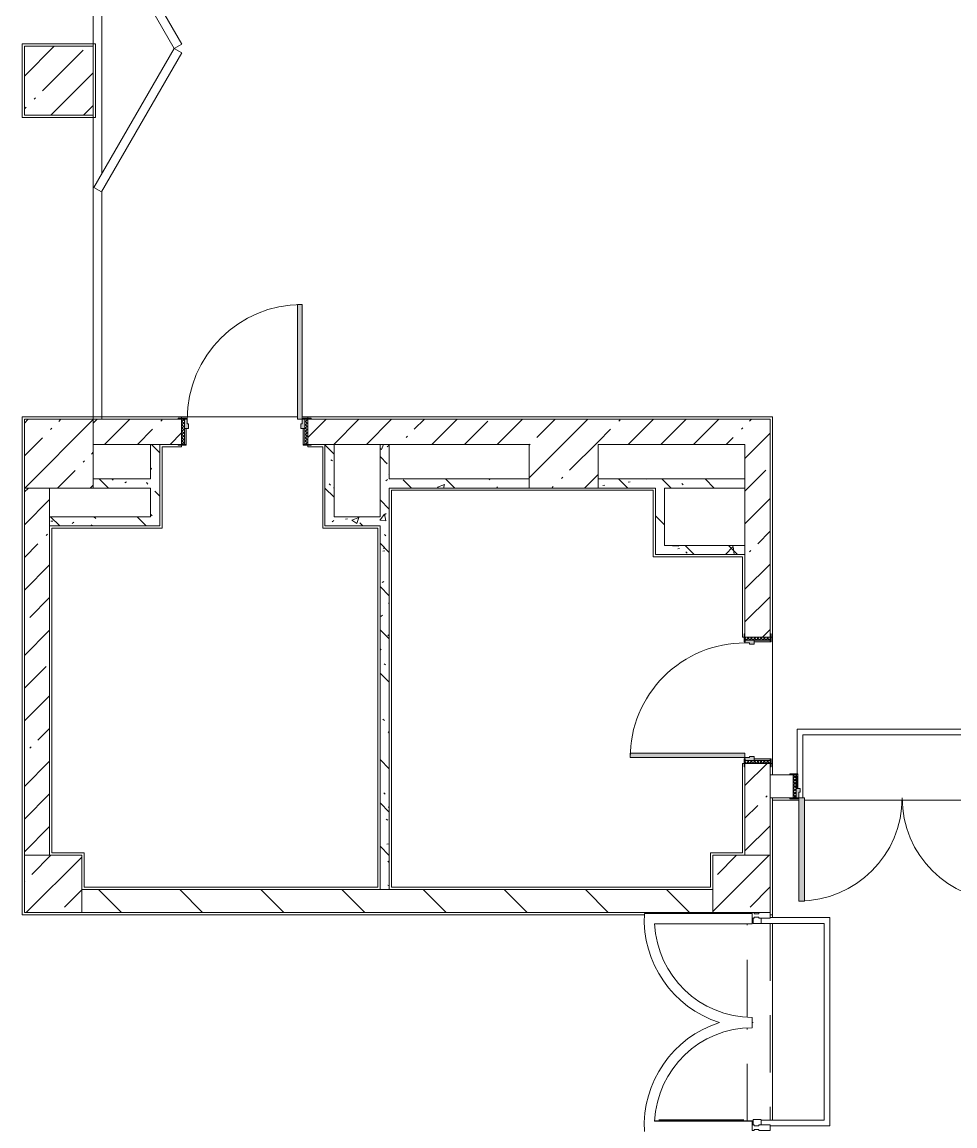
# Model space of a CAD drawing. Header units: millimetres. Extents: x 81671 to 282875, y -8553 to 29000.
# Drawn here: x 161449 to 169579, y 9040 to 18661 of the extents above; entities that cross this region are included whole.
import ezdxf

# ---------------------------------------------------------------- set-up
doc = ezdxf.new("R2010")
doc.units = ezdxf.units.MM
doc.linetypes.add('200_ШТРИХ__ш1_п0_6_', pattern=[800, 500, -300])
for name, color, linetype, lineweight, true_color in [('A-DETL-GENF-4', 7, 'Continuous', 5, 0xaaaaaa), ('A-DOOR-5', 7, 'Continuous', 5, 0xe2e2e2), ('A-DOOR-6', 7, 'Continuous', 5, 0xaaaaaa), ('A-DOOR-FRAM-3', 7, 'Continuous', 5, 0xe2e2e2), ('A-DOOR-FRAM-4', 7, 'Continuous', 5, 0xaaaaaa), ('A-FLOR-3', 7, 'Continuous', 5, 0xaaaaaa), ('I-WALL-7', 7, 'Continuous', 5, 0x787878)]:
    doc.layers.add(name, color=color, linetype=linetype, lineweight=lineweight, true_color=true_color)
for name, color, linetype, lineweight in [('A-DETL-MBND-1', 7, '200_ШТРИХ__ш1_п0_6_', 9), ('A-GLAZ-CWMG-2', 7, 'Continuous', 5), ('A-WALL', 7, 'Continuous', 9), ('I-WALL-5', 7, 'Continuous', 5), ('S-COLS-2', 7, 'Continuous', 5)]:
    doc.layers.add(name, color=color, linetype=linetype, lineweight=lineweight)
pattern_1 = [(45, (147759.1, 0), (-285.123, 285.123), []), (45, (148044.2, 0), (-285.123, 285.123), [504.031, -100.806, 16.764, -84.042])]
pattern_2 = [(135, (147759.1, 0), (-353.553, -353.553), [])]
pattern_3 = [(135, (1751.41, 174.685), (-14.14214, -14.14214), []), (225, (1751.41, 174.685), (14.14214, -14.14214), [])]
pattern_4 = [(45, (-371.384, 174.685), (-14.1421, 14.1421), []), (135, (-371.384, 174.685), (-14.1421, -14.1421), [])]
pattern_5 = [(135, (147759.1, 0), (-377.171, -377.171), [533.4, -88.9, 17.78, -88.9]), (135, (147759.1, 376.94), (-377.171, -377.171), []), (50, (147759.1, 0), (637.645, -55.787), [66.675, -733.425]), (355, (147759.1, 0), (-123.35, 668.7), [53.34, -586.74]), (100.451, (147812.23, -4.65), (514.299, 612.908), [56.665, -623.315]), (46.184, (147759.1, 177.8), (948.776, -147.15), [100.012, -1100.137]), (96.636, (147838.2, 165.5), (830.91, 865.997), [84.998, -934.973]), (351.184, (147759.1, 177.8), (830.918, 865.99), [80.01, -880.11]), (21, (147848, 133.35), (530.651, -357.928), [66.675, -733.425]), (326, (147848, 133.35), (216.308, 644.658), [53.34, -586.74]), (71.451, (147892.2, 103.5), (746.96, 286.724), [56.665, -623.315]), (37.5, (147759.1, 0), (10.8105, 295.9426), [16.764, -562.864, 16.764, -578.866, -588.962]), (37.5, (147759.1, 0), (10.8105, 295.9426), [-1175.258, 16.764, -572.198]), (7.5, (147759.1, 0), (233.869, 350.6318), [16.764, -322.834, 16.764, -549.529, -224.472]), (7.5, (147759.1, 0), (233.869, 350.6318), [-905.891, 16.764, -207.708]), (327.5, (147560.85, 0), (474.5678, -20.0513), [16.764, -205.486, 16.764, -676.656, -920.115]), (327.5, (147560.85, 0), (474.5678, -20.0513), [-915.67, 16.764, -903.351]), (317.5, (147471.95, 0), (518.452, 88.9934), [16.764, -272.161, 16.764, -443.738, -653.415]), (317.5, (147471.95, 0), (518.452, 88.9934), [-749.427, 16.764, -636.651])]

# ---------------------------------------------------------------- blocks, each defined once
blk = doc.blocks.new('BSC_Колонна _Прямоугольная - 600х600-V62-1_4_3_птичка')
at = {"layer": 'S-COLS-2'}
h = blk.add_hatch(dxfattribs=at)
h.set_pattern_fill('FP_119', color=256, style=0, pattern_type=2)
h.set_pattern_definition([(45, (-14010, -14900), (-285.123, 285.123), []), (45, (-13724.88, -14900), (-285.123, 285.123), [504.031, -100.806, 16.764, -84.042])])
h.paths.add_polyline_path([(-80, -300), (300, -300), (300, 300), (-300, 300), (-300, -300), (-266.5, -300)])
for p, q in [((300, 300), (-300, 300)), ((-300, 300), (-300, -300)), ((300, -300), (300, 300)), ((-300, -300), (300, -300))]:
    blk.add_line(p, q, dxfattribs=at)
blk = doc.blocks.new('BSC_Колонна _Прямоугольная - 600х600-23295697-1_4_3_птичка')
at = {"layer": 'S-COLS-2'}
h = blk.add_hatch(dxfattribs=at)
h.set_pattern_fill('FP_120', color=256, style=0, pattern_type=2)
h.set_pattern_definition([(45, (-14010, -18150), (-285.123, 285.123), []), (45, (-13724.88, -18150), (-285.123, 285.123), [504.031, -100.806, 16.764, -84.042])])
h.paths.add_polyline_path([(-266.5, -300), (300, -300), (300, 300), (-300, 300), (-300, -300), (-273.8, -300)])
for p, q in [((300, 300), (-300, 300)), ((-300, 300), (-300, -300)), ((300, -300), (300, 300)), ((-300, -300), (300, -300))]:
    blk.add_line(p, q, dxfattribs=at)
blk = doc.blocks.new('Дверь_Витражная_остекление_ - ДВН_CОШ в витраже-31920700-1_4_3_птичка')
at = {"layer": 'A-DETL-GENF-4'}
for p, q in [((-855, 60), (-855, -10)), ((855, 60), (855, -10)), ((-865, -10), (-900, -10)), ((-865, -10), (-900, -10)), ((-855, -10), (-900, -10)), ((-865, -17), (-865, -10)), ((-865, -17), (-865, -10)), ((855, -10), (900, -10)), ((856, -830), (856, -90)), ((865, -10), (900, -10)), ((865, -867), (865, -10)), ((865, -10), (865, -867)), ((900, -10), (865, -10))]:
    blk.add_line(p, q, dxfattribs=at)
at = {"layer": 'A-DOOR-6'}
for centre, radius, start, end in [((-910, -10), 920, 359.49349, 0), ((910, -10), 900, 180, 180.51777)]:
    blk.add_arc(centre, radius, start, end, dxfattribs=at)
blk = doc.blocks.new('Прямоугольный импост - Импост структурный с накладкой - 160мм Темный-31915521-1_4_3_птичка')
at = {"layer": 'A-GLAZ-CWMG-2'}
for p, q in [((-25, 17), (25, 17)), ((-15, 0), (-25, 0)), ((-15, -40), (-15, 0)), ((25, 0), (15, 0)), ((15, 0), (15, -40)), ((25, 17), (25, 0)), ((-25, -40), (-15, -40)), ((15, -40), (25, -40)), ((25, -40), (25, -140)), ((25, -140), (-25, -140))]:
    blk.add_line(p, q, dxfattribs=at)
blk = doc.blocks.new('Прямоугольный импост - Импост структурный с накладкой - 160мм Темный-30755591-1_4_3_птичка')
at = {"layer": 'A-GLAZ-CWMG-2'}
for p, q in [((-25, 0), (-25, 17)), ((-25, 17), (25, 17)), ((-15, 0), (-25, 0)), ((-15, -40), (-15, 0)), ((25, 0), (15, 0)), ((15, 0), (15, -40)), ((25, 17), (25, 0)), ((-25, -140), (-25, -40)), ((-25, -40), (-15, -40)), ((15, -40), (25, -40)), ((25, -40), (25, -140)), ((25, -140), (-25, -140))]:
    blk.add_line(p, q, dxfattribs=at)
blk = doc.blocks.new('110_Дверь_СКБ_1Ст_Внутренняя1 - Д-13 1100x2100h_кладовая-33288301-1_4_3_птичка')
at = {"layer": 'A-DOOR-5'}
h = blk.add_hatch(color=256, dxfattribs=at)
h.paths.add_polyline_path([(522.5, 30), (537.5, 30), (537.5, 110), (512.5, 110), (512.5, 70), (502.5, 70), (502.5, 30), (512.5, 30)])
h.paths.add_polyline_path([(-512.5, 30), (-477.5, 30), (-477.5, 70), (-487.5, 70), (-487.5, 110), (-512.5, 110)])
at = {"layer": 'A-DOOR-6'}
h = blk.add_hatch(dxfattribs=at)
h.set_pattern_fill('FP_155', color=256, style=0, pattern_type=2)
h.set_pattern_definition(pattern_3)
h.paths.add_polyline_path([(562.5, -110), (562.5, 110), (537.5, 110), (537.5, -110)])
at = {"layer": 'A-DOOR-FRAM-3'}
for points in [[(472.5, 110), (512.5, 110), (512.5, 1110), (472.5, 1110), (472.5, 130)], [(-497.5, 110), (-497.5, 118), (-567.5, 118), (-567.5, 110), (-512.5, 110)], [(562.5, 110), (592.5, 110), (592.5, 118), (522.5, 118), (522.5, 110), (537.5, 110)], [(-497.5, -110), (-497.5, 30), (-512.5, 30), (-512.5, -110)], [(537.5, -110), (537.5, 30), (522.5, 30), (522.5, -110)], [(-567.5, -118), (-497.5, -118), (-497.5, -110), (-567.5, -110)], [(522.5, -118), (592.5, -118), (592.5, -110), (522.5, -110)]]:
    blk.add_hatch(color=256, dxfattribs=at).paths.add_polyline_path(points)
at = {"layer": 'A-DOOR-FRAM-4'}
h = blk.add_hatch(dxfattribs=at)
h.set_pattern_fill('FP_156', color=256, style=0, pattern_type=2)
h.set_pattern_definition(pattern_4)
h.paths.add_polyline_path([(-537.5, -110), (-512.5, -110), (-512.5, 110), (-537.5, 110)])
at = {"layer": 'A-DOOR-6'}
for p, q in [((512.5, 1110), (472.5, 1110)), ((472.5, 1110), (472.5, 110)), ((512.5, 110), (512.5, 1110)), ((472.5, 110), (512.5, 110))]:
    blk.add_line(p, q, dxfattribs=at)
blk.add_arc((512.5, 110), 1000, 90, 180, dxfattribs=at)
at = {"layer": 'A-DOOR-FRAM-4'}
for p, q in [((-497.5, 118), (-567.5, 118)), ((-567.5, 118), (-567.5, 110)), ((-567.5, 110), (-497.5, 110)), ((-512.5, 110), (-537.5, 110)), ((-537.5, 110), (-537.5, -110)), ((-487.5, 110), (-512.5, 110)), ((-512.5, 110), (-512.5, 30)), ((-512.5, -110), (-512.5, 110)), ((-497.5, 110), (-512.5, 110)), ((-512.5, 110), (-512.5, 109)), ((-512.5, 109), (-497.5, 109)), ((-497.5, 110), (-497.5, 118)), ((-497.5, 109), (-497.5, 110)), ((-487.5, 70), (-487.5, 110)), ((512.5, 110), (512.5, 70)), ((537.5, 110), (512.5, 110)), ((592.5, 118), (522.5, 118)), ((522.5, 118), (522.5, 110)), ((537.5, 110), (522.5, 110)), ((522.5, 110), (522.5, 109)), ((522.5, 110), (592.5, 110)), ((522.5, 109), (537.5, 109)), ((537.5, 30), (537.5, 110)), ((562.5, 110), (537.5, 110)), ((537.5, 110), (537.5, -110)), ((537.5, 109), (537.5, 110)), ((562.5, -110), (562.5, 110)), ((592.5, 110), (592.5, 118)), ((-512.5, 30), (-477.5, 30)), ((-497.5, 30), (-512.5, 30)), ((-512.5, 30), (-512.5, -110)), ((-497.5, -110), (-497.5, 30)), ((-477.5, 70), (-487.5, 70)), ((-477.5, 30), (-477.5, 70)), ((512.5, 70), (502.5, 70)), ((502.5, 70), (502.5, 30)), ((502.5, 30), (537.5, 30)), ((537.5, 30), (522.5, 30)), ((522.5, 30), (522.5, -110)), ((537.5, -110), (537.5, 30)), ((-497.5, -110), (-567.5, -110)), ((-567.5, -110), (-567.5, -118)), ((-567.5, -118), (-497.5, -118)), ((-537.5, -110), (-512.5, -110)), ((-512.5, -110), (-497.5, -110)), ((-497.5, -118), (-497.5, -110)), ((522.5, -110), (537.5, -110)), ((592.5, -110), (522.5, -110)), ((522.5, -110), (522.5, -118)), ((522.5, -118), (592.5, -118)), ((537.5, -110), (562.5, -110)), ((592.5, -118), (592.5, -110))]:
    blk.add_line(p, q, dxfattribs=at)
blk = doc.blocks.new('DOR__перегородка__Прямоугольная - ТП-2_ Вн_ДПГ_9480х4200h_2-23998078-1_4_3_птичка')
at = {"layer": 'A-DOOR-6'}
for p, q in [((0, 0), (2650, 0)), ((3250, 0), (6400, 0)), ((7000, 0), (9480, 0)), ((0, -75), (1987.4, -75)), ((2137.4, -75), (4324.5, -75)), ((4474.5, -75), (4486.7, -75)), ((4636.7, -75), (6823.8, -75)), ((6973.8, -75), (6985, -75)), ((7135, -75), (9323.2, -75)), ((9105.2, -200.9), (9105.2, -75)), ((9180.2, -157.6), (9180.2, -75)), ((9255.2, -114.3), (9255.2, -75)), ((9473.2, -75), (9480, -75)), ((9330.2, -1474.2), (9330.2, -157.6)), ((9405.2, -1474.2), (9405.2, -114.3)), ((9105.2, -1474.2), (9105.2, -287.5)), ((9180.2, -1474.2), (9180.2, -244.2)), ((9255.2, -1474.2), (9255.2, -200.9)), ((9480, -1474.2), (9480, -450)), ((9105.2, -1474.2), (9480, -1474.2))]:
    blk.add_line(p, q, dxfattribs=at)
at = {"layer": 'A-DOOR-FRAM-4'}
for p, q in [((2019.1, -6.7), (1981.6, -71.7)), ((1981.6, -71.7), (3193.9, -771.8)), ((3231.5, -706.9), (2019.1, -6.7)), ((4442.7, -6.7), (3230.4, -706.9)), ((3267.9, -771.8), (4480.3, -71.7)), ((4480.3, -71.7), (4442.7, -6.7)), ((4518.4, -6.7), (4480.9, -71.7)), ((4480.9, -71.7), (5693.3, -771.8)), ((5730.8, -706.9), (4518.4, -6.7)), ((6942.1, -6.7), (5729.7, -706.9)), ((5767.3, -771.8), (6979.6, -71.7)), ((6979.6, -71.7), (6942.1, -6.7)), ((7016.7, -6.7), (6979.2, -71.7)), ((6979.2, -71.7), (8191.6, -771.8)), ((8229.1, -706.9), (7016.7, -6.7)), ((9441.4, -6.7), (8229.1, -706.9)), ((8266.6, -771.8), (9478.9, -71.7)), ((9478.9, -71.7), (9441.4, -6.7)), ((3193.9, -771.8), (3231.5, -706.9)), ((3230.4, -706.9), (3267.9, -771.8)), ((5693.3, -771.8), (5730.8, -706.9)), ((5729.7, -706.9), (5767.3, -771.8)), ((8191.6, -771.8), (8229.1, -706.9)), ((8229.1, -706.9), (8266.6, -771.8))]:
    blk.add_line(p, q, dxfattribs=at)
blk = doc.blocks.new('110_Дверь_СКБ_1Ст_Внутренняя1 - Д-4к_п__1100x2100h_Артистические EI30-23985503-1_4_3_птичка')
at = {"layer": 'A-DOOR-5'}
h = blk.add_hatch(color=256, dxfattribs=at)
h.paths.add_polyline_path([(-512.5, 30), (-477.5, 30), (-477.5, 70), (-487.5, 70), (-487.5, 110), (-512.5, 110), (-512.5, 63.7)])
h.paths.add_polyline_path([(502.5, 54), (502.5, 30), (537.5, 30), (537.5, 110), (512.5, 110), (508.7, 70), (502.5, 70), (502.5, 63.1)])
at = {"layer": 'A-DOOR-6'}
h = blk.add_hatch(dxfattribs=at)
h.set_pattern_fill('FP_155', color=256, style=0, pattern_type=2)
h.set_pattern_definition(pattern_3)
h.paths.add_polyline_path([(537.5, -110), (562.5, -110), (562.5, 110), (537.5, 110), (537.5, 102.1)])
at = {"layer": 'A-DOOR-FRAM-3'}
for points in [[(-487.5, 130), (-487.5, 110), (-447.5, 110), (-447.5, 1110), (-487.5, 1110), (-487.5, 151.7)], [(-567.5, 117), (-567.5, 110), (-497.5, 110), (-497.5, 118), (-567.5, 118)], [(522.5, 110), (592.5, 110), (592.5, 118), (522.5, 118)], [(-512.5, -110), (-497.5, -110), (-497.5, 30), (-512.5, 30)], [(522.5, -110), (537.5, -110), (537.5, 30), (522.5, 30)], [(-567.5, -110), (-567.5, -118), (-497.5, -118), (-497.5, -110), (-537.5, -110)], [(522.5, -110), (522.5, -118), (592.5, -118), (592.5, -110), (537.5, -110)]]:
    blk.add_hatch(color=256, dxfattribs=at).paths.add_polyline_path(points)
at = {"layer": 'A-DOOR-FRAM-4'}
h = blk.add_hatch(dxfattribs=at)
h.set_pattern_fill('FP_156', color=256, style=0, pattern_type=2)
h.set_pattern_definition(pattern_4)
h.paths.add_polyline_path([(-537.5, -110), (-512.5, -110), (-512.5, 110), (-537.5, 110), (-537.5, 63.7)])
at = {"layer": 'A-DOOR-6'}
for p, q in [((-487.5, 1110), (-487.5, 110)), ((-447.5, 1110), (-487.5, 1110)), ((-447.5, 110), (-447.5, 1110)), ((-487.5, 110), (-447.5, 110))]:
    blk.add_line(p, q, dxfattribs=at)
blk.add_arc((-487.5, 110), 1000, 360, 90, dxfattribs=at)
at = {"layer": 'A-DOOR-FRAM-4'}
for p, q in [((-497.5, 118), (-567.5, 118)), ((-567.5, 118), (-567.5, 110)), ((-567.5, 110), (-497.5, 110)), ((-512.5, 110), (-537.5, 110)), ((-537.5, 110), (-537.5, -110)), ((-487.5, 110), (-512.5, 110)), ((-512.5, 110), (-512.5, 30)), ((-512.5, -110), (-512.5, 110)), ((-497.5, 110), (-512.5, 110)), ((-512.5, 110), (-512.5, 109)), ((-512.5, 109), (-497.5, 109)), ((-497.5, 110), (-497.5, 118)), ((-497.5, 109), (-497.5, 110)), ((-487.5, 70), (-487.5, 110)), ((512.5, 110), (512.5, 70)), ((537.5, 110), (512.5, 110)), ((592.5, 118), (522.5, 118)), ((522.5, 118), (522.5, 110)), ((537.5, 110), (522.5, 110)), ((522.5, 110), (522.5, 109)), ((522.5, 110), (592.5, 110)), ((522.5, 109), (537.5, 109)), ((537.5, 30), (537.5, 110)), ((562.5, 110), (537.5, 110)), ((537.5, 110), (537.5, -110)), ((537.5, 109), (537.5, 110)), ((562.5, -110), (562.5, 110)), ((592.5, 110), (592.5, 118)), ((-512.5, 30), (-477.5, 30)), ((-497.5, 30), (-512.5, 30)), ((-512.5, 30), (-512.5, -110)), ((-497.5, -110), (-497.5, 30)), ((-477.5, 70), (-487.5, 70)), ((-477.5, 30), (-477.5, 70)), ((512.5, 70), (502.5, 70)), ((502.5, 70), (502.5, 30)), ((502.5, 30), (537.5, 30)), ((537.5, 30), (522.5, 30)), ((522.5, 30), (522.5, -110)), ((537.5, -110), (537.5, 30)), ((-497.5, -110), (-567.5, -110)), ((-567.5, -110), (-567.5, -118)), ((-567.5, -118), (-497.5, -118)), ((-537.5, -110), (-512.5, -110)), ((-512.5, -110), (-497.5, -110)), ((-497.5, -118), (-497.5, -110)), ((522.5, -110), (537.5, -110)), ((592.5, -110), (522.5, -110)), ((522.5, -110), (522.5, -118)), ((522.5, -118), (592.5, -118)), ((537.5, -110), (562.5, -110)), ((592.5, -118), (592.5, -110))]:
    blk.add_line(p, q, dxfattribs=at)
blk = doc.blocks.new('BSC_Колонна _Прямоугольная - 500х500-V121-1_4_3_птичка')
at = {"layer": 'S-COLS-2'}
h = blk.add_hatch(dxfattribs=at)
h.set_pattern_fill('FP_160', color=256, style=0, pattern_type=2)
h.set_pattern_definition([(45, (-19960, -11150), (-285.123, 285.123), []), (45, (-19674.88, -11150), (-285.123, 285.123), [504.031, -100.806, 16.764, -84.042])])
h.paths.add_polyline_path([(250, -250), (250, 250), (-250, 245.9), (-250, -250), (76.3, -250)])
for p, q in [((250, 250), (-250, 250)), ((-250, 250), (-250, -250)), ((250, -250), (250, 250)), ((-250, -250), (250, -250))]:
    blk.add_line(p, q, dxfattribs=at)
blk = doc.blocks.new('110_Дверь_СКБ_2Ст - Д-10 1800x2100h_Актовый зал EI30-23435156-1_4_3_птичка')
at = {"layer": 'A-DOOR-5'}
for points in [[(-837.5, 1000), (-887.5, 1000), (-887.3, 100), (-837.5, 100), (-837.5, 966.2)], [(912.5, 1000), (862.5, 1000), (862.5, 100), (912.5, 100), (912.5, 604.1)]]:
    blk.add_hatch(color=256, dxfattribs=at).paths.add_polyline_path(points)
h = blk.add_hatch(color=256, dxfattribs=at)
h.paths.add_polyline_path([(927.9, 100), (912.5, 100), (912.5, 50), (902.5, 50), (902.5, 20), (937.5, 20), (937.5, 100)])
h.paths.add_polyline_path([(-887.5, 100), (-912.5, 100), (-912.5, 20), (-877.5, 20), (-882.7, 50), (-887.5, 50)])
at = {"layer": 'A-DOOR-6'}
h = blk.add_hatch(dxfattribs=at)
h.set_pattern_fill('FP_171', color=256, style=0, pattern_type=2)
h.set_pattern_definition([(135, (1351.41, 164.685), (-14.1421, -14.1421), []), (225, (1351.41, 164.685), (14.1421, -14.1421), [])])
h.paths.add_polyline_path([(937.5, 100), (937.5, -100), (962.5, -100), (962.5, 100)])
at = {"layer": 'A-DOOR-FRAM-3'}
for points in [[(-937.5, 108), (-967.5, 108), (-967.5, 100), (-897.5, 100), (-897.5, 108), (-916.5, 108)], [(962.5, 108), (922.5, 108), (927.9, 100), (992.5, 100), (992.5, 108)], [(-897.5, 20), (-912.5, 20), (-912.5, -100), (-897.5, -100)], [(922.5, 20), (927.9, -100), (937.5, -100), (937.5, 20), (927.9, 20)], [(-897.5, -100), (-967.5, -100), (-967.5, -108), (-897.5, -108)], [(962.5, -100), (922.5, -100), (927.9, -108), (992.5, -108), (992.5, -100)]]:
    blk.add_hatch(color=256, dxfattribs=at).paths.add_polyline_path(points)
at = {"layer": 'A-DOOR-FRAM-4'}
h = blk.add_hatch(dxfattribs=at)
h.set_pattern_fill('FP_172', color=256, style=0, pattern_type=2)
h.set_pattern_definition([(45, (-771.384, 164.685), (-14.1421, 14.1421), []), (135, (-771.384, 164.685), (-14.1421, -14.1421), [])])
h.paths.add_polyline_path([(-937.5, 100), (-937.5, -100), (-912.5, -100), (-912.5, 100)])
at = {"layer": 'A-DOOR-6'}
for p, q in [((-887.5, 1000), (-887.5, 100)), ((-837.5, 1000), (-887.5, 1000)), ((-837.5, 100), (-837.5, 1000)), ((912.5, 1000), (862.5, 1000)), ((862.5, 1000), (862.5, 100)), ((912.5, 100), (912.5, 1000)), ((-887.5, 100), (-837.5, 100)), ((862.5, 100), (912.5, 100))]:
    blk.add_line(p, q, dxfattribs=at)
for centre, start, end in [((-887.5, 100), 0, 90), ((912.5, 100), 90, 180)]:
    blk.add_arc(centre, 900, start, end, dxfattribs=at)
at = {"layer": 'A-DOOR-FRAM-4'}
for p, q in [((-897.5, 108), (-967.5, 108)), ((-967.5, 108), (-967.5, 100)), ((-967.5, 100), (-897.5, 100)), ((-912.5, 100), (-937.5, 100)), ((-937.5, 100), (-937.5, -100)), ((-887.5, 100), (-912.5, 100)), ((-912.5, 100), (-912.5, 20)), ((-912.5, -100), (-912.5, 100)), ((-897.5, 100), (-897.5, 108)), ((-887.5, 50), (-887.5, 100)), ((912.5, 100), (912.5, 50)), ((937.5, 100), (912.5, 100)), ((992.5, 108), (922.5, 108)), ((922.5, 108), (922.5, 100)), ((922.5, 100), (992.5, 100)), ((937.5, 20), (937.5, 100)), ((962.5, 100), (937.5, 100)), ((937.5, 100), (937.5, -100)), ((962.5, -100), (962.5, 100)), ((992.5, 100), (992.5, 108)), ((-912.5, 20), (-877.5, 20)), ((-897.5, 20), (-912.5, 20)), ((-912.5, 20), (-912.5, -100)), ((-897.5, -100), (-897.5, 20)), ((-877.5, 50), (-887.5, 50)), ((-877.5, 20), (-877.5, 50)), ((912.5, 50), (902.5, 50)), ((902.5, 50), (902.5, 20)), ((902.5, 20), (937.5, 20)), ((937.5, 20), (922.5, 20)), ((922.5, 20), (922.5, -100)), ((937.5, -100), (937.5, 20)), ((-897.5, -100), (-967.5, -100)), ((-967.5, -100), (-967.5, -108)), ((-967.5, -108), (-897.5, -108)), ((-937.5, -100), (-912.5, -100)), ((-912.5, -100), (-897.5, -100)), ((-897.5, -108), (-897.5, -100)), ((922.5, -100), (937.5, -100)), ((992.5, -100), (922.5, -100)), ((922.5, -100), (922.5, -108)), ((922.5, -108), (992.5, -108)), ((937.5, -100), (962.5, -100)), ((992.5, -108), (992.5, -100))]:
    blk.add_line(p, q, dxfattribs=at)
blk = doc.blocks.new('BSC_Колонна _Прямоугольная - 500х500-V149-1_4_3_птичка')
at = {"layer": 'S-COLS-2'}
h = blk.add_hatch(dxfattribs=at)
h.set_pattern_fill('FP_181', color=256, style=0, pattern_type=2)
h.set_pattern_definition([(45, (-13960, -11150), (-285.123, 285.123), []), (45, (-13674.88, -11150), (-285.123, 285.123), [504.031, -100.806, 16.764, -84.042])])
h.paths.add_polyline_path([(-30, -250), (250, -250), (250, 250), (-250, 247.8), (-250, -250), (-216.5, -250)])
for p, q in [((250, 250), (-250, 250)), ((-250, 250), (-250, -250)), ((250, -250), (250, 250)), ((-250, -250), (250, -250))]:
    blk.add_line(p, q, dxfattribs=at)
blk = doc.blocks.new('BSC_Колонна _Прямоугольная - 500х500-V167-1_4_3_птичка')
at = {"layer": 'S-COLS-2'}
for p, q in [((250, 250), (-250, 250)), ((-250, 250), (-250, -250)), ((250, -250), (250, 250)), ((-250, -250), (250, -250))]:
    blk.add_line(p, q, dxfattribs=at)
blk = doc.blocks.new('Прямоугольный импост - Импост структурный с накладкой - 160мм-31915517-1_4_3_птичка')
at = {"layer": 'A-GLAZ-CWMG-2'}
for p, q in [((0, 17), (-50, 17)), ((-50, 17), (-50, 0)), ((-50, 0), (-40, 0)), ((-40, 0), (-40, -40)), ((-10, -40), (-10, 0)), ((-10, 0), (0, 0)), ((-40, -40), (-50, -40)), ((-50, -40), (-50, -140)), ((0, -40), (-10, -40)), ((-50, -140), (0, -140))]:
    blk.add_line(p, q, dxfattribs=at)

msp = doc.modelspace()

# ---------------------------------------------------------------- hatches: boundary and pattern name
at = {"layer": 'I-WALL-5'}
h = msp.add_hatch(dxfattribs=at)
h.set_pattern_fill('FP_98', color=256, style=0, pattern_type=2)
h.set_pattern_definition(pattern_1)
h.paths.add_polyline_path([(167749.1, 14980), (167969.1, 14980), (167969.1, 15200), (166469.4, 15200), (166469.4, 14980), (166489.4, 14980)])
h.paths.add_polyline_path([(164089.1, 14980), (165869.4, 14980), (165869.4, 15200), (163939.1, 15200), (163939.1, 14980), (164069.1, 14980)])
h.paths.add_polyline_path([(162069.1, 14980), (162839.1, 14980), (162839.1, 15200), (162069.1, 15200)])
h = msp.add_hatch(dxfattribs=at)
h.set_pattern_fill('FP_98', color=256, style=0, pattern_type=2)
h.set_pattern_definition(pattern_1)
h.paths.add_polyline_path([(167749.1, 11400), (167969.1, 11400), (167969.1, 12200), (167749.1, 12200), (167749.1, 11452.4)])
h.paths.add_polyline_path([(167969.1, 13300), (167969.1, 14980), (167749.1, 14980), (167749.1, 13300)])
h = msp.add_hatch(dxfattribs=at)
h.set_pattern_fill('FP_98', color=256, style=0, pattern_type=2)
h.set_pattern_definition(pattern_1)
h.paths.add_polyline_path([(161502.6, 11400), (161689.1, 11400), (161689.1, 14600), (161469.1, 14600), (161469.3, 11400)])
h = msp.add_hatch(dxfattribs=at)
h.set_pattern_fill('FP_128', color=256, style=0, pattern_type=2)
h.set_pattern_definition(pattern_2)
h.paths.add_polyline_path([(170099.1, 11900), (170349.1, 11900), (170349.1, 12100), (170069.1, 12100), (170069.1, 11900)])
h.paths.add_polyline_path([(167989.1, 11900), (168169.1, 11900), (168169.1, 12100), (167969.1, 12100), (167969.1, 11900)])
h = msp.add_hatch(dxfattribs=at)
h.set_pattern_fill('FP_128', color=256, style=0, pattern_type=2)
h.set_pattern_definition(pattern_2)
h.paths.add_polyline_path([(167469.1, 10900), (167469.1, 11100), (161969.1, 11100), (161969.1, 10900), (165697.8, 10900)])
at = {"layer": 'I-WALL-7'}
h = msp.add_hatch(dxfattribs=at)
h.set_pattern_fill('FP_127', color=256, style=0, pattern_type=2)
h.set_pattern_definition(pattern_5)
h.paths.add_polyline_path([(162649.1, 14350), (162649.1, 14980), (162569.1, 14980), (162569.1, 14350)])
h = msp.add_hatch(dxfattribs=at)
h.set_pattern_fill('FP_127', color=256, style=0, pattern_type=2)
h.set_pattern_definition(pattern_5)
h.paths.add_polyline_path([(164169.1, 14350), (164169.1, 14980), (164089.1, 14980), (164089.1, 14350)])
h = msp.add_hatch(dxfattribs=at)
h.set_pattern_fill('FP_127', color=256, style=0, pattern_type=2)
h.set_pattern_definition(pattern_5)
h.paths.add_polyline_path([(164649.1, 11100), (164649.1, 14980), (164569.1, 14980), (164569.1, 11100)])
h = msp.add_hatch(dxfattribs=at)
h.set_pattern_fill('FP_127', color=256, style=0, pattern_type=2)
h.set_pattern_definition(pattern_5)
h.paths.add_polyline_path([(162569.1, 14600), (162569.1, 14680), (162069.1, 14680), (162069.1, 14600)])
h = msp.add_hatch(dxfattribs=at)
h.set_pattern_fill('FP_127', color=256, style=0, pattern_type=2)
h.set_pattern_definition(pattern_5)
h.paths.add_polyline_path([(164669.1, 14600), (165869.1, 14600), (165869.1, 14680), (164649.1, 14680), (164649.1, 14600)])
h = msp.add_hatch(dxfattribs=at)
h.set_pattern_fill('FP_127', color=256, style=0, pattern_type=2)
h.set_pattern_definition(pattern_5)
h.paths.add_polyline_path([(167729.1, 14600), (167749.1, 14600), (167749.1, 14680), (166469.4, 14680), (166469.4, 14600), (167049.1, 14600)])
h = msp.add_hatch(dxfattribs=at)
h.set_pattern_fill('FP_127', color=256, style=0, pattern_type=2)
h.set_pattern_definition(pattern_5)
h.paths.add_polyline_path([(167049.1, 14020), (167049.1, 14600), (166969.1, 14600), (166969.1, 14020)])
h = msp.add_hatch(dxfattribs=at)
h.set_pattern_fill('FP_127', color=256, style=0, pattern_type=2)
h.set_pattern_definition(pattern_5)
h.paths.add_polyline_path([(162069.1, 14270), (162649.1, 14270), (162649.1, 14350), (161689.1, 14350), (161689.1, 14270), (161989.1, 14270)])
h = msp.add_hatch(dxfattribs=at)
h.set_pattern_fill('FP_127', color=256, style=0, pattern_type=2)
h.set_pattern_definition(pattern_5)
h.paths.add_polyline_path([(164169.1, 14270), (164569.1, 14270), (164569.1, 14350), (164089.1, 14350), (164089.1, 14270), (164097.4, 14270)])
h = msp.add_hatch(dxfattribs=at)
h.set_pattern_fill('FP_127', color=256, style=0, pattern_type=2)
h.set_pattern_definition(pattern_5)
h.paths.add_polyline_path([(167049.1, 14020), (167749.1, 14020), (167749.1, 14100), (167049.1, 14100)])
at = {"layer": 'S-COLS-2'}
h = msp.add_hatch(dxfattribs=at)
h.set_pattern_fill('FP_98', color=256, style=0, pattern_type=2)
h.set_pattern_definition(pattern_1)
h.paths.add_polyline_path([(166469.4, 14600), (166469.4, 15200), (165869.4, 15200), (165869.4, 14600)])

# ---------------------------------------------------------------- linework, layer by layer
at = {"layer": 'A-DETL-MBND-1'}
for p, q in [((167769.1, 9989), (167769.1, 10801.3)), ((167969.1, 10805.2), (167969.1, 9090)), ((167769.1, 9081.3), (167769.1, 9893.6))]:
    msp.add_line(p, q, dxfattribs=at)
at = {"layer": 'A-FLOR-3'}
for p, q in [((161449.1, 17830), (161449.1, 18470)), ((161449.1, 18470), (162089.1, 18470)), ((162089.1, 18470), (162089.1, 17830)), ((162089.1, 17830), (161449.1, 17830)), ((161449.1, 10880), (161449.1, 15220)), ((161449.1, 15220), (163849.1, 15220)), ((162839.1, 15220), (162839.1, 15208)), ((163889.1, 15220), (167989.1, 15220)), ((163939.1, 15208), (163939.1, 15220)), ((167989.1, 15220), (167989.1, 12100)), ((162839.1, 14960), (162669.1, 14960)), ((162669.1, 14960), (162669.1, 14250)), ((162839.1, 14972), (162839.1, 14960)), ((163939.1, 14960), (163939.1, 14972)), ((164069.1, 14960), (163939.1, 14960)), ((164069.1, 14250), (164069.1, 14960)), ((166949.1, 14580), (164669.1, 14580)), ((164669.1, 14580), (164669.1, 11120)), ((166949.1, 14000), (166949.1, 14580)), ((162669.1, 14250), (161709.1, 14250)), ((161709.1, 14250), (161709.1, 11420)), ((164549.1, 14250), (164069.1, 14250)), ((164549.1, 11120), (164549.1, 14250)), ((167729.1, 14000), (166949.1, 14000)), ((167729.1, 13300), (167729.1, 14000)), ((167741.1, 13300), (167729.1, 13300)), ((167989.1, 13300), (167977.1, 13300)), ((168203.7, 12498.9), (168203.7, 12108)), ((170018.9, 12498.9), (168203.7, 12498.9)), ((168253.7, 11900), (168253.7, 12448.9)), ((168253.7, 12448.9), (169968.9, 12448.9)), ((167729.1, 11420), (167729.1, 12200)), ((167729.1, 12200), (167741.1, 12200)), ((167977.1, 12200), (167989.1, 12200)), ((167989.1, 10855.2), (167989.1, 11900)), ((168219.1, 11880), (167989.1, 11880)), ((168209.1, 11898.9), (168219.1, 11898.9)), ((169969.1, 11880), (168269.1, 11880)), ((161709.1, 11420), (161989.1, 11420)), ((161989.1, 11420), (161989.1, 11120)), ((167449.1, 11120), (167449.1, 11420)), ((167449.1, 11420), (167729.1, 11420)), ((161989.1, 11120), (164549.1, 11120)), ((164669.1, 11120), (167449.1, 11120)), ((166872.4, 10880), (161449.1, 10880)), ((167812.4, 10891.3), (166872.3, 10891.3)), ((167989.1, 10880), (167969.4, 10880)), ((166961.9, 10801.3), (167812.4, 10801.3)), ((167812.4, 10801.3), (167812.4, 10850)), ((167889.4, 10850), (167889.4, 10805.2)), ((167889.4, 10805.2), (168439.4, 10805.2)), ((168489.4, 10855.2), (167969.4, 10855.2)), ((167989.1, 10805.2), (167989.1, 9090)), ((168439.4, 10805.2), (168439.4, 9090)), ((168489.4, 9040), (168489.4, 10855.2)), ((167811.4, 9896.3), (167811.4, 9986.3)), ((167812.4, 9081.3), (166961.9, 9081.3)), ((167812.4, 9050), (167812.4, 9081.3)), ((168439.4, 9090), (167889.4, 9090)), ((167889.4, 9090), (167889.4, 9050)), ((167969.4, 9040), (168489.4, 9040))]:
    msp.add_line(p, q, dxfattribs=at)
for centre, radius, start, end in [((167816, 10841.3), 945, 176.96706, 252.24721), ((167816, 10841.3), 855, 182.68148, 269.68791), ((167816, 9041.3), 945, 107.75279, 183.03294), ((167816, 9041.3), 855, 90.31209, 177.31852)]:
    msp.add_arc(centre, radius, start, end, dxfattribs=at)
at = {"layer": 'A-WALL'}
for p, q in [((162649.1, 14980), (162569.1, 14980)), ((164169.1, 14980), (164089.1, 14980)), ((164649.1, 14980), (164569.1, 14980)), ((167749.1, 14600), (167749.1, 14680)), ((161689.1, 14350), (161689.1, 14270)), ((167749.1, 14020), (167749.1, 14100)), ((167969.1, 12100), (167969.1, 11900)), ((164569.1, 11100), (164649.1, 11100))]:
    msp.add_line(p, q, dxfattribs=at)
at = {"layer": 'I-WALL-5'}
for p, q in [((162809.1, 15200), (162069.1, 15200)), ((165869.4, 15200), (163969.1, 15200)), ((167969.1, 15200), (166469.4, 15200)), ((167969.1, 13330), (167969.1, 15200)), ((162069.1, 14980), (162569.1, 14980)), ((162569.1, 14980), (162569.1, 14680)), ((162649.1, 14270), (162649.1, 14980)), ((162649.1, 14980), (162809.1, 14980)), ((163969.1, 14980), (164089.1, 14980)), ((164089.1, 14980), (164089.1, 14270)), ((164169.1, 14350), (164169.1, 14980)), ((164169.1, 14980), (164569.1, 14980)), ((164569.1, 14980), (164569.1, 14350)), ((164649.1, 14680), (164649.1, 14980)), ((164649.1, 14980), (165869.4, 14980)), ((166469.4, 14980), (167749.1, 14980)), ((167749.1, 14980), (167749.1, 14680)), ((162569.1, 14680), (162069.1, 14680)), ((165869.1, 14680), (164649.1, 14680)), ((165869.1, 14600), (165869.1, 14680)), ((167749.1, 14680), (166469.4, 14680)), ((166469.4, 14680), (166469.4, 14600)), ((161469.1, 14600), (161469.1, 11400)), ((161689.1, 14350), (161689.1, 14600)), ((162069.1, 14600), (162569.1, 14600)), ((162569.1, 14600), (162569.1, 14350)), ((164649.1, 11100), (164649.1, 14600)), ((164649.1, 14600), (165869.1, 14600)), ((166469.4, 14600), (166969.1, 14600)), ((166969.1, 14600), (166969.1, 14020)), ((167049.1, 14600), (167749.1, 14600)), ((167049.1, 14100), (167049.1, 14600)), ((167749.1, 14600), (167749.1, 14100)), ((162569.1, 14350), (161689.1, 14350)), ((164569.1, 14350), (164169.1, 14350)), ((161689.1, 11400), (161689.1, 14270)), ((161689.1, 14270), (162649.1, 14270)), ((164089.1, 14270), (164569.1, 14270)), ((164569.1, 14270), (164569.1, 11100)), ((167749.1, 14100), (167049.1, 14100)), ((166969.1, 14020), (167749.1, 14020)), ((167749.1, 14020), (167749.1, 13330)), ((167749.1, 12170), (167749.1, 11400)), ((167969.1, 12100), (167969.1, 12170)), ((168139.1, 12100), (167969.1, 12100)), ((167969.1, 11400), (167969.1, 11900)), ((167969.1, 11900), (168139.1, 11900)), ((164569.1, 11100), (161969.1, 11100)), ((167469.1, 11100), (164649.1, 11100)), ((161969.1, 10900), (167469.1, 10900))]:
    msp.add_line(p, q, dxfattribs=at)
at = {"layer": 'S-COLS-2'}
for p, q in [((166469.4, 15200), (165869.4, 15200)), ((165869.4, 14980), (165869.4, 14600)), ((166469.4, 14600), (166469.4, 14980)), ((165869.4, 14600), (166469.4, 14600))]:
    msp.add_line(p, q, dxfattribs=at)

# ---------------------------------------------------------------- block references
at = {"layer": 'A-DOOR-6'}
for name, p, rotation in [('DOR__перегородка__Прямоугольная - ТП-2_ Вн_ДПГ_9480х4200h_2-23998078-1_4_3_птичка', (162069.1, 15200), 90.00000000000044), ('110_Дверь_СКБ_1Ст_Внутренняя1 - Д-4к_п__1100x2100h_Артистические EI30-23985503-1_4_3_птичка', (167859.1, 12737.5), 90), ('110_Дверь_СКБ_2Ст - Д-10 1800x2100h_Актовый зал EI30-23435156-1_4_3_птичка', (169131.6, 12000), 180), ('Дверь_Витражная_остекление_ - ДВН_CОШ в витраже-31920700-1_4_3_птичка', (167829.4, 9950), 269.9999999999999)]:
    msp.add_blockref(name, p, dxfattribs=dict(at, rotation=rotation))
msp.add_blockref('110_Дверь_СКБ_1Ст_Внутренняя1 - Д-13 1100x2100h_кладовая-33288301-1_4_3_птичка', (163376.6, 15090), dxfattribs=at)
at = {"layer": 'A-GLAZ-CWMG-2', "extrusion": (0, 0, -1), "rotation": 270.0000000000001}
for name, p in [('Прямоугольный импост - Импост структурный с накладкой - 160мм Темный-31915521-1_4_3_птичка', (-167829.4, 10875)), ('Прямоугольный импост - Импост структурный с накладкой - 160мм Темный-30755591-1_4_3_птичка', (-167829.4, 9025))]:
    msp.add_blockref(name, p, dxfattribs=at)
at = {"layer": 'A-GLAZ-CWMG-2', "rotation": 89.99999999999993}
msp.add_blockref('Прямоугольный импост - Импост структурный с накладкой - 160мм-31915517-1_4_3_птичка', (167829.4, 10900), dxfattribs=at)
at = {"layer": 'S-COLS-2'}
for name, p in [('BSC_Колонна _Прямоугольная - 600х600-23295697-1_4_3_птичка', (161769.1, 18150)), ('BSC_Колонна _Прямоугольная - 600х600-V62-1_4_3_птичка', (161769.1, 14900)), ('BSC_Колонна _Прямоугольная - 500х500-V149-1_4_3_птичка', (161719.1, 11150)), ('BSC_Колонна _Прямоугольная - 500х500-V121-1_4_3_птичка', (167719.1, 11150)), ('BSC_Колонна _Прямоугольная - 500х500-V167-1_4_3_птичка', (167719.1, 11150))]:
    msp.add_blockref(name, p, dxfattribs=at)

doc.saveas('drawing.dxf')
